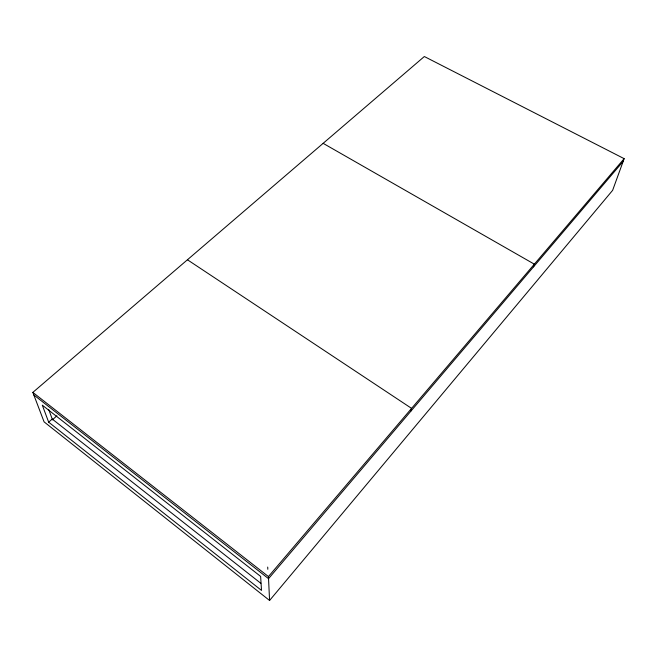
<?xml version="1.0" encoding="UTF-8"?>
<svg xmlns="http://www.w3.org/2000/svg" width="657" height="657" viewBox="0 0 657 657"><rect width="100%" height="100%" fill="white"/><g stroke="black" fill="none" stroke-linecap="round" stroke-linejoin="round"><path stroke-width="0.99" d="M411.142 410.855L411.594 408.391L187.434 259.77M533.541 266.832L534.346 264.171L323.145 143.341M624.15 158.657L612.628 190.333L269.575 600.473L44.085 421.868L32.85 392.401L424.332 56.527L624.15 158.657L268.442 576.567L269.575 600.473M623.156 161.384L268.541 578.653L33.827 394.956M48.675 422.188L42.294 405.147L260.632 576.411L261.519 590.421L48.675 422.188L52.223 419.035L48.733 409.549M52.305 419.889L56.904 415.807M32.85 392.401L268.442 576.567M52.223 419.035L260.837 583.309M267.711 567.073L267.818 569.282"/></g></svg>
